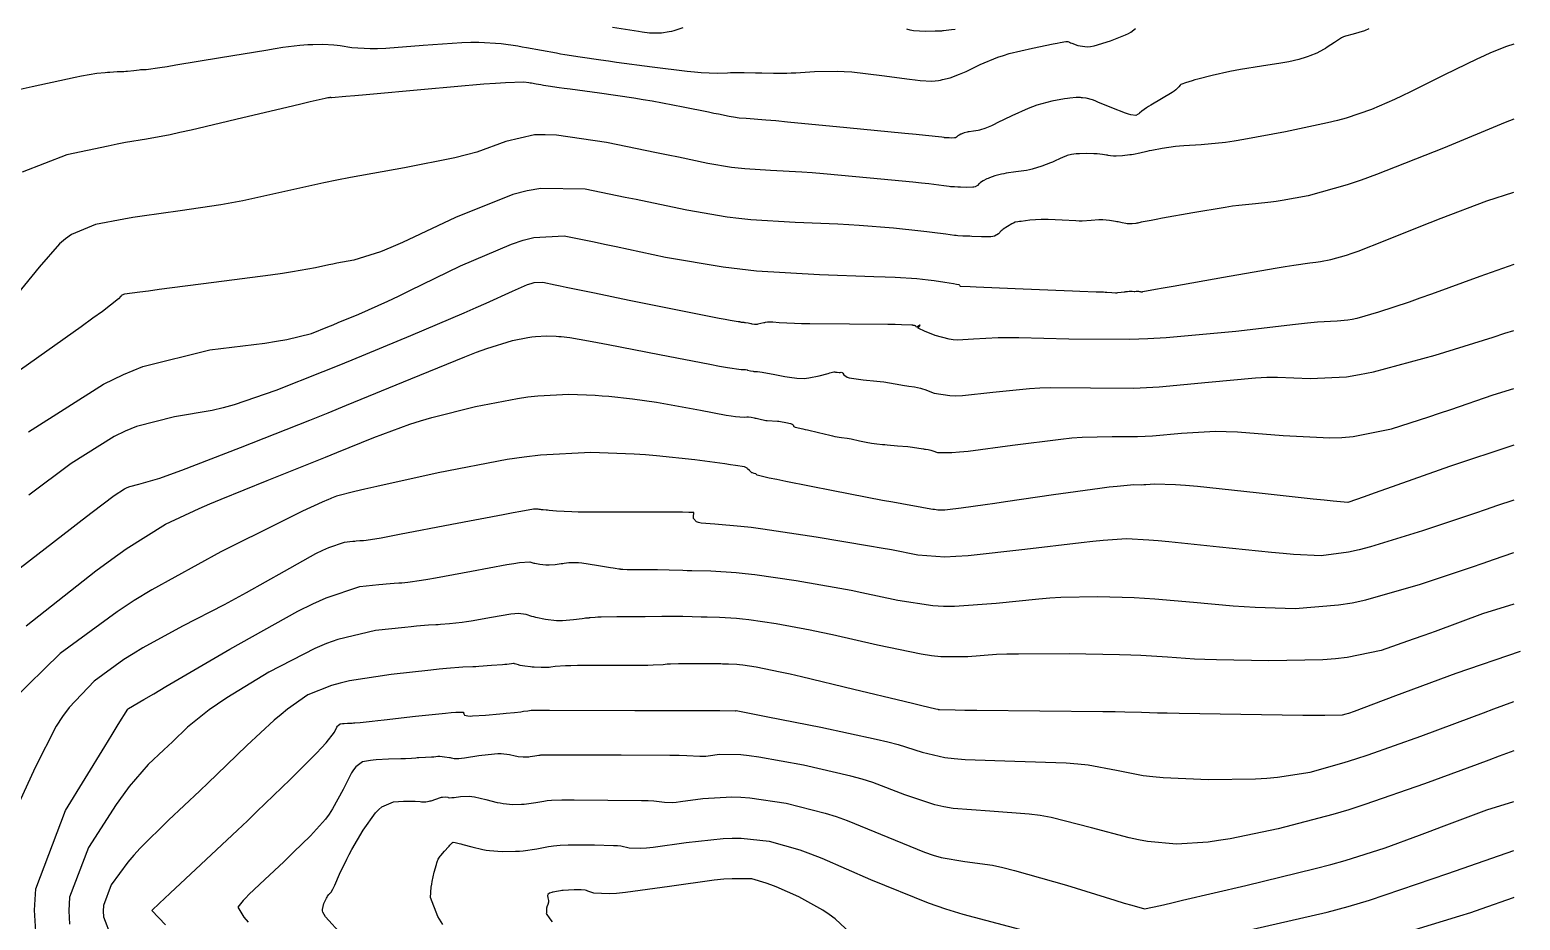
# Model space of a CAD drawing. Header units: metres. Extents: x 837475 to 838479, y 1189012 to 1191015.
# Drawn here: x 838330.4 to 838477.1, y 1190239.1 to 1190326.8 of the extents above; entities that cross this region are included whole.
import ezdxf

# ---------------------------------------------------------------- set-up
doc = ezdxf.new("R2010")
doc.units = ezdxf.units.M
doc.header["$LTSCALE"] = 0.3
doc.layers.add('COTAS 10', color=1, linetype='Continuous')
doc.layers.add('COTAS INT', color=252, linetype='Continuous')

msp = doc.modelspace()

# ---------------------------------------------------------------- linework, layer by layer
at = {"layer": 'COTAS 10'}
for points in [[(838476.51378, 1190318.05033), (838475.664, 1190317.7), (838469.57, 1190315.184), (838462.971, 1190312.579), (838461.46, 1190312.033), (838460.086, 1190311.562), (838456.269, 1190310.494), (838453.694, 1190310.024), (838453.103, 1190309.93), (838452.566, 1190309.852), (838451.067, 1190309.704), (838449.422, 1190309.54), (838448.792, 1190309.453), (838448.086, 1190309.348), (838444.908, 1190308.816), (838441.895, 1190308.277), (838441.293, 1190308.167), (838440.791, 1190308.074), (838439.82, 1190307.881), (838439.49, 1190307.809), (838439.393, 1190307.792), (838439.293, 1190307.778), (838438.911, 1190307.738), (838438.521, 1190307.732), (838438.416, 1190307.739), (838438.313, 1190307.75), (838437.949, 1190307.82), (838437.539, 1190307.914), (838437.405, 1190307.94), (838437.264, 1190307.967), (838436.68, 1190308.063), (838436.017, 1190308.122), (838435.825, 1190308.125), (838435.63, 1190308.122), (838434.892, 1190308.062), (838433.991, 1190308.006), (838433.691, 1190308.005), (838433.37, 1190308.01), (838432.032, 1190308.082), (838430.641, 1190308.149), (838430.287, 1190308.152), (838429.946, 1190308.148), (838428.828, 1190308.075), (838427.98, 1190307.974), (838427.81, 1190307.952), (838427.668, 1190307.933), (838427.391, 1190307.885), (838427.219, 1190307.804), (838427.143, 1190307.764), (838427.056, 1190307.716), (838426.64, 1190307.478), (838426.204, 1190307.191), (838426.103, 1190307.112), (838426.011, 1190307.033), (838425.751, 1190306.748), (838425.374, 1190306.529), (838425.207, 1190306.492), (838425.014, 1190306.465), (838424.093, 1190306.451), (838423.142, 1190306.493), (838422.929, 1190306.501), (838422.739, 1190306.508), (838422.238, 1190306.517), (838421.768, 1190306.546), (838421.597, 1190306.564), (838421.409, 1190306.587), (838420.585, 1190306.709), (838419.222, 1190306.891), (838418.694, 1190306.952), (838418.102, 1190307.017), (838415.42, 1190307.292), (838412.043, 1190307.564), (838411.013, 1190307.627), (838409.941, 1190307.686), (838405.726, 1190307.856), (838401.362, 1190308.125), (838400.196, 1190308.247), (838399.048, 1190308.389), (838395.057, 1190309.073), (838391.169, 1190309.888), (838390.086, 1190310.113), (838389, 1190310.338), (838385.057, 1190311.15), (838380.686, 1190311.215), (838379.33, 1190310.97), (838377.912, 1190310.61), (838372.264, 1190308.357), (838367.044, 1190305.885), (838365.896, 1190305.388), (838364.876, 1190304.971), (838362.264, 1190304.14), (838360.606, 1190303.84), (838360.188, 1190303.758), (838359.788, 1190303.677), (838358.488, 1190303.388), (838356.235, 1190302.993), (838355.233, 1190302.844), (838354.066, 1190302.679), (838348.488, 1190301.942), (838343.092, 1190301.251), (838342.04, 1190301.114), (838341.181, 1190301.001), (838339.673, 1190300.789), (838339.429, 1190300.689), (838339.366, 1190300.646), (838339.305, 1190300.596), (838339.101, 1190300.359), (838337.501, 1190299.111), (838336.56, 1190298.424), (838335.403, 1190297.589), (838329.428, 1190293.339)], [(838476.51378, 1190285.9431), (838470.172, 1190283.819), (838463.955, 1190281.622), (838462.758, 1190281.199), (838461.787, 1190280.857), (838460.172, 1190280.29), (838458.702, 1190280.411), (838457.823, 1190280.501), (838456.739, 1190280.616), (838451.12, 1190281.239), (838445.355, 1190281.849), (838444.18, 1190281.956), (838443.187, 1190282.036), (838441.12, 1190282.105), (838440.277, 1190282.026), (838440.055, 1190282.013), (838439.839, 1190282.005), (838439.102, 1190282.008), (838437.458, 1190281.876), (838436.671, 1190281.782), (838435.74, 1190281.662), (838431.177, 1190281.024), (838426.434, 1190280.338), (838425.389, 1190280.188), (838424.46, 1190280.057), (838422.075, 1190279.73), (838420.735, 1190279.568), (838420.465, 1190279.541), (838420.238, 1190279.521), (838419.783, 1190279.513), (838419.438, 1190279.579), (838419.281, 1190279.606), (838419.097, 1190279.638), (838418.211, 1190279.783), (838416.226, 1190280.139), (838415.35, 1190280.304), (838414.332, 1190280.497), (838409.475, 1190281.432), (838404.809, 1190282.353), (838403.911, 1190282.538), (838403.184, 1190282.691), (838401.985, 1190282.992), (838401.888, 1190283.076), (838401.856, 1190283.094), (838401.822, 1190283.108), (838401.683, 1190283.139), (838401.523, 1190283.192), (838401.476, 1190283.22), (838401.428, 1190283.255), (838401.245, 1190283.427), (838401.051, 1190283.61), (838400.995, 1190283.651), (838400.939, 1190283.687), (838400.731, 1190283.783), (838399.854, 1190283.931), (838399.375, 1190284.001), (838398.795, 1190284.082), (838395.85, 1190284.479), (838392.085, 1190284.88), (838390.988, 1190284.964), (838389.867, 1190285.036), (838385.62, 1190285.198), (838380.634, 1190284.947), (838379.047, 1190284.758), (838377.37, 1190284.518), (838370.568, 1190283.221), (838364.54, 1190281.871), (838363.352, 1190281.597), (838362.372, 1190281.367), (838360.568, 1190280.898), (838360.081, 1190280.697), (838359.931, 1190280.637), (838359.775, 1190280.574), (838359.158, 1190280.33), (838357.223, 1190279.419), (838356.236, 1190278.936), (838355.054, 1190278.353), (838349.158, 1190275.415), (838342.369, 1190271.697), (838340.626, 1190270.622), (838338.94, 1190269.528), (838333.344, 1190265.415), (838328.64, 1190260.811)], [(838343.7, 1190238.703), (838342.373, 1190240.097), (838343.134, 1190240.839), (838343.601, 1190241.279), (838344.179, 1190241.822), (838347.193, 1190244.631), (838350.818, 1190248.028), (838351.781, 1190248.941), (838352.727, 1190249.843), (838355.994, 1190253.002), (838358.58, 1190255.594), (838359.096, 1190256.138), (838359.524, 1190256.607), (838360.349, 1190257.677), (838360.592, 1190258.152), (838360.654, 1190258.247), (838360.713, 1190258.325), (838360.91, 1190258.474), (838361.136, 1190258.511), (838361.213, 1190258.52), (838361.297, 1190258.527), (838361.656, 1190258.545), (838362.091, 1190258.564), (838362.223, 1190258.572), (838362.36, 1190258.581), (838362.898, 1190258.623), (838364.078, 1190258.745), (838364.619, 1190258.805), (838365.255, 1190258.875), (838368.326, 1190259.224), (838371.289, 1190259.543), (838371.856, 1190259.595), (838372.314, 1190259.631), (838373.051, 1190259.633), (838373.078, 1190259.526), (838373.088, 1190259.495), (838373.1, 1190259.462), (838373.149, 1190259.337), (838373.505, 1190259.258), (838373.709, 1190259.255), (838373.959, 1190259.261), (838375.245, 1190259.347), (838376.648, 1190259.473), (838376.971, 1190259.503), (838377.267, 1190259.531), (838378.1, 1190259.614), (838378.696, 1190259.681), (838378.842, 1190259.699), (838378.98, 1190259.717), (838379.411, 1190259.778), (838379.718, 1190259.824), (838379.778, 1190259.833), (838379.828, 1190259.839), (838379.919, 1190259.846), (838379.938, 1190259.841), (838379.948, 1190259.839), (838379.964, 1190259.838), (838379.988, 1190259.838), (838380.003, 1190259.841), (838380.017, 1190259.843), (838380.02, 1190259.844), (838380.022, 1190259.844), (838380.03, 1190259.845), (838381.55, 1190259.84), (838389.926, 1190259.812), (838396.157, 1190259.791), (838397.346, 1190259.787), (838398.303, 1190259.783), (838399.826, 1190259.775), (838399.845, 1190259.774), (838399.854, 1190259.775), (838399.864, 1190259.776), (838399.918, 1190259.784), (838401.234, 1190259.538), (838402.041, 1190259.38), (838403.039, 1190259.182), (838408.244, 1190258.142), (838413.706, 1190256.977), (838414.866, 1190256.7), (838415.874, 1190256.443), (838418.244, 1190255.679), (838420.48, 1190255.16), (838421.404, 1190255.056), (838422.459, 1190254.97), (838427.371, 1190254.806), (838432.417, 1190254.641), (838433.557, 1190254.555), (838434.585, 1190254.451), (838437.371, 1190253.93), (838440.017, 1190253.403), (838440.957, 1190253.296), (838441.987, 1190253.205), (838446.456, 1190253.015), (838451.065, 1190253.076), (838452.184, 1190253.144), (838453.234, 1190253.233), (838456.456, 1190253.737), (838459.814, 1190254.674), (838460.95, 1190255.036), (838462.175, 1190255.443), (838467.344, 1190257.282), (838472.377, 1190259.146), (838473.516, 1190259.568), (838474.546, 1190259.95), (838476.51378, 1190260.68141)]]:
    msp.add_lwpolyline(points, dxfattribs=at)
at = {"layer": 'COTAS INT'}
for points in [[(838327.017, 1190320.477), (838330.57, 1190321.261), (838334.062, 1190322.015), (838334.803, 1190322.168), (838335.446, 1190322.297), (838336.952, 1190322.56), (838337.785, 1190322.648), (838338.004, 1190322.667), (838338.217, 1190322.683), (838338.946, 1190322.718), (838339.621, 1190322.748), (838339.8, 1190322.761), (838339.977, 1190322.775), (838340.587, 1190322.841), (838341.132, 1190322.904), (838341.267, 1190322.916), (838341.396, 1190322.926), (838341.804, 1190322.945), (838343.148, 1190323.126), (838343.866, 1190323.238), (838344.736, 1190323.378), (838349.126, 1190324.107), (838353.591, 1190324.848), (838354.507, 1190324.994), (838355.284, 1190325.115), (838356.932, 1190325.341), (838357.734, 1190325.388), (838357.978, 1190325.396), (838358.231, 1190325.403), (838359.222, 1190325.413), (838360.3, 1190325.365), (838360.608, 1190325.336), (838360.92, 1190325.3), (838362.082, 1190325.111), (838363.883, 1190325), (838364.597, 1190325.012), (838365.406, 1190325.043), (838369.107, 1190325.311), (838372.906, 1190325.577), (838373.776, 1190325.607), (838374.568, 1190325.618), (838376.77, 1190325.498), (838378.409, 1190325.247), (838378.845, 1190325.175), (838379.274, 1190325.102), (838380.76, 1190324.828), (838382.218, 1190324.556), (838382.63, 1190324.484), (838383.044, 1190324.414), (838384.571, 1190324.17), (838386.6, 1190323.876), (838387.332, 1190323.774), (838388.137, 1190323.663), (838391.661, 1190323.186), (838395.078, 1190322.766), (838395.816, 1190322.69), (838396.464, 1190322.632), (838398.054, 1190322.572), (838399.07, 1190322.615), (838399.357, 1190322.622), (838399.647, 1190322.627), (838400.712, 1190322.63), (838401.81, 1190322.614), (838402.12, 1190322.608), (838402.433, 1190322.601), (838403.584, 1190322.568), (838404.915, 1190322.571), (838405.341, 1190322.585), (838405.792, 1190322.606), (838407.63, 1190322.733), (838409.866, 1190322.776), (838410.569, 1190322.744), (838411.307, 1190322.692), (838414.278, 1190322.349), (838416.98, 1190321.978), (838417.55, 1190321.91), (838418.043, 1190321.857), (838419.179, 1190321.79), (838419.841, 1190321.86), (838420.035, 1190321.893), (838420.233, 1190321.932), (838420.989, 1190322.125), (838421.922, 1190322.464), (838422.233, 1190322.595), (838422.567, 1190322.743), (838423.962, 1190323.412), (838425.69, 1190324.135), (838426.234, 1190324.316), (838426.806, 1190324.489), (838429.111, 1190325.046), (838431.129, 1190325.451), (838431.521, 1190325.528), (838431.84, 1190325.59), (838432.39, 1190325.688), (838432.466, 1190325.686), (838432.486, 1190325.685), (838432.505, 1190325.683), (838432.573, 1190325.676), (838432.764, 1190325.61), (838432.861, 1190325.571), (838432.978, 1190325.523), (838433.561, 1190325.278), (838434.486, 1190325.166), (838434.819, 1190325.202), (838435.185, 1190325.268), (838436.783, 1190325.747), (838438.266, 1190326.344), (838438.559, 1190326.484), (838438.801, 1190326.612), (838439.253, 1190326.982)], [(838394.676, 1190327.031), (838393.778, 1190326.734), (838393.545, 1190326.674), (838393.32, 1190326.624), (838392.564, 1190326.522), (838391.948, 1190326.496), (838391.811, 1190326.494), (838391.689, 1190326.494), (838391.368, 1190326.511), (838390.672, 1190326.613), (838390.314, 1190326.666), (838387.734, 1190327.056)], [(838462.232, 1190326.92), (838461.792, 1190326.74), (838460.679, 1190326.396), (838459.948, 1190326.212), (838459.748, 1190326.131), (838459.549, 1190326.038), (838458.837, 1190325.596), (838458.14, 1190325.117), (838457.951, 1190325), (838457.763, 1190324.89), (838457.097, 1190324.55), (838456.429, 1190324.274), (838456.241, 1190324.205), (838456.05, 1190324.138), (838455.347, 1190323.919), (838454.348, 1190323.698), (838453.972, 1190323.63), (838453.551, 1190323.558), (838451.67, 1190323.272), (838449.607, 1190322.943), (838449.072, 1190322.844), (838448.552, 1190322.742), (838446.807, 1190322.344), (838445.403, 1190321.979), (838445.098, 1190321.898), (838444.829, 1190321.825), (838444.164, 1190321.631), (838443.805, 1190321.483), (838443.73, 1190321.438), (838443.665, 1190321.392), (838443.52, 1190321.214), (838443.215, 1190320.92), (838443.049, 1190320.801), (838442.847, 1190320.666), (838441.827, 1190320.045), (838440.769, 1190319.416), (838440.544, 1190319.276), (838440.349, 1190319.151), (838439.89, 1190318.824), (838439.634, 1190318.62), (838439.566, 1190318.572), (838439.501, 1190318.528), (838439.277, 1190318.401), (838438.788, 1190318.455), (838438.555, 1190318.525), (838438.279, 1190318.619), (838436.931, 1190319.156), (838435.556, 1190319.723), (838435.263, 1190319.836), (838435.009, 1190319.928), (838434.406, 1190320.102), (838434.039, 1190320.141), (838433.932, 1190320.149), (838433.823, 1190320.156), (838433.413, 1190320.169), (838432.789, 1190320.115), (838432.545, 1190320.08), (838432.27, 1190320.035), (838431.023, 1190319.801), (838429.533, 1190319.402), (838429.106, 1190319.254), (838428.673, 1190319.09), (838427.055, 1190318.362), (838425.641, 1190317.662), (838425.336, 1190317.515), (838425.068, 1190317.389), (838424.414, 1190317.106), (838423.992, 1190316.976), (838423.871, 1190316.947), (838423.748, 1190316.92), (838423.289, 1190316.849), (838422.86, 1190316.792), (838422.757, 1190316.774), (838422.661, 1190316.755), (838422.368, 1190316.679), (838422.14, 1190316.597), (838422.085, 1190316.574), (838422.032, 1190316.552), (838421.872, 1190316.471), (838421.749, 1190316.39), (838421.72, 1190316.367), (838421.694, 1190316.345), (838421.621, 1190316.265), (838421.515, 1190316.203), (838421.468, 1190316.193), (838421.413, 1190316.185), (838421.154, 1190316.181), (838420.885, 1190316.193), (838420.826, 1190316.195), (838420.772, 1190316.197), (838420.631, 1190316.2), (838420.498, 1190316.208), (838420.45, 1190316.213), (838420.397, 1190316.219), (838420.165, 1190316.254), (838418.569, 1190316.424), (838417.657, 1190316.516), (838416.54, 1190316.627), (838410.807, 1190317.193), (838404.99, 1190317.754), (838403.819, 1190317.863), (838402.84, 1190317.951), (838400.894, 1190318.104), (838400.213, 1190318.146), (838400.031, 1190318.165), (838399.851, 1190318.187), (838399.228, 1190318.294), (838398.165, 1190318.515), (838397.708, 1190318.609), (838397.18, 1190318.717), (838394.688, 1190319.228), (838391.633, 1190319.806), (838390.749, 1190319.956), (838389.85, 1190320.102), (838386.468, 1190320.596), (838383.571, 1190320.986), (838382.977, 1190321.066), (838382.474, 1190321.135), (838381.408, 1190321.284), (838380.938, 1190321.359), (838380.81, 1190321.381), (838380.683, 1190321.403), (838380.234, 1190321.487), (838379.776, 1190321.571), (838379.644, 1190321.594), (838379.51, 1190321.616), (838379.005, 1190321.693), (838377.189, 1190321.627), (838376.228, 1190321.559), (838375.068, 1190321.469), (838369.223, 1190320.965), (838363.473, 1190320.447), (838362.373, 1190320.348), (838361.487, 1190320.27), (838360.061, 1190320.149), (838360.027, 1190320.154), (838360.009, 1190320.156), (838359.977, 1190320.158), (838359.948, 1190320.157), (838359.934, 1190320.157), (838359.911, 1190320.156), (838359.824, 1190320.142), (838359.776, 1190320.135), (838359.719, 1190320.125), (838359.429, 1190320.077), (838357.971, 1190319.746), (838357.177, 1190319.558), (838356.215, 1190319.329), (838351.331, 1190318.156), (838346.234, 1190316.959), (838345.138, 1190316.715), (838344.177, 1190316.508), (838341.844, 1190316.077), (838339.76, 1190315.727), (838338.958, 1190315.57), (838338.057, 1190315.389), (838333.986, 1190314.519), (838329.598, 1190312.807)], [(838421.488, 1190326.871), (838421.137, 1190326.837), (838420.851, 1190326.808), (838420.351, 1190326.752), (838420.271, 1190326.736), (838420.249, 1190326.733), (838420.228, 1190326.729), (838420.155, 1190326.72), (838419.867, 1190326.708), (838419.711, 1190326.702), (838419.522, 1190326.695), (838418.565, 1190326.664), (838417.388, 1190326.747), (838417.06, 1190326.813), (838416.732, 1190326.897)], [(838476.51378, 1190325.41805), (838475.78, 1190325.201), (838474.2, 1190324.569), (838473.579, 1190324.287), (838472.879, 1190323.959), (838469.691, 1190322.389), (838466.331, 1190320.727), (838465.522, 1190320.341), (838464.767, 1190319.987), (838462.48, 1190318.975), (838460.003, 1190318.149), (838459.129, 1190317.913), (838458.172, 1190317.673), (838454.035, 1190316.778), (838449.918, 1190316.026), (838448.973, 1190315.876), (838448.114, 1190315.752), (838445.718, 1190315.514), (838444.01, 1190315.417), (838443.585, 1190315.38), (838443.18, 1190315.34), (838441.889, 1190315.161), (838440.844, 1190314.966), (838440.595, 1190314.916), (838440.362, 1190314.867), (838439.665, 1190314.704), (838439.049, 1190314.57), (838438.867, 1190314.539), (838438.681, 1190314.512), (838437.969, 1190314.437), (838437.337, 1190314.402), (838437.201, 1190314.399), (838437.083, 1190314.399), (838436.798, 1190314.425), (838436.571, 1190314.474), (838436.488, 1190314.488), (838436.397, 1190314.503), (838435.999, 1190314.561), (838435.483, 1190314.611), (838435.319, 1190314.622), (838435.144, 1190314.63), (838434.436, 1190314.649), (838433.738, 1190314.64), (838433.569, 1190314.632), (838433.412, 1190314.62), (838432.934, 1190314.556), (838432.517, 1190314.444), (838432.397, 1190314.402), (838432.275, 1190314.356), (838431.821, 1190314.152), (838431.265, 1190313.897), (838431.078, 1190313.819), (838430.878, 1190313.738), (838430.037, 1190313.42), (838429.078, 1190313.124), (838428.802, 1190313.057), (838428.523, 1190312.997), (838427.478, 1190312.836), (838426.504, 1190312.705), (838426.27, 1190312.664), (838426.05, 1190312.621), (838425.384, 1190312.448), (838424.866, 1190312.262), (838424.74, 1190312.21), (838424.622, 1190312.159), (838424.256, 1190311.974), (838423.976, 1190311.79), (838423.911, 1190311.74), (838423.852, 1190311.689), (838423.686, 1190311.506), (838423.444, 1190311.366), (838423.338, 1190311.342), (838423.214, 1190311.325), (838422.623, 1190311.316), (838422.014, 1190311.343), (838421.877, 1190311.348), (838421.756, 1190311.352), (838421.435, 1190311.358), (838421.133, 1190311.377), (838421.024, 1190311.388), (838420.903, 1190311.403), (838420.375, 1190311.481), (838418.895, 1190311.657), (838418.175, 1190311.734), (838417.321, 1190311.822), (838413.114, 1190312.242), (838408.517, 1190312.659), (838407.416, 1190312.745), (838406.391, 1190312.819), (838403.31, 1190312.98), (838400.787, 1190313.136), (838400.113, 1190313.206), (838399.45, 1190313.288), (838397.143, 1190313.683), (838394.248, 1190314.287), (838393.214, 1190314.501), (838392.08, 1190314.735), (838387.143, 1190315.748), (838382.221, 1190316.46), (838381.095, 1190316.504), (838380.073, 1190316.481), (838377.239, 1190315.844), (838374.39, 1190314.794), (838373.358, 1190314.51), (838372.221, 1190314.229), (838367.239, 1190313.239), (838361.938, 1190312.28), (838360.601, 1190312.018), (838359.321, 1190311.758), (838355.166, 1190310.834), (838351.329, 1190309.999), (838350.249, 1190309.795), (838349.161, 1190309.603), (838345.166, 1190309.01), (838341.426, 1190308.489), (838340.499, 1190308.342), (838339.619, 1190308.195), (838336.83, 1190307.654), (838334.468, 1190306.681), (838333.858, 1190306.261), (838333.265, 1190305.776), (838331.282, 1190303.478), (838329.103, 1190300.805)], [(838330.211, 1190287.234), (838337.618, 1190291.923), (838339.576, 1190292.875), (838341.495, 1190293.678), (838348.094, 1190295.329), (838353.485, 1190295.985), (838354.642, 1190296.16), (838355.653, 1190296.333), (838358.094, 1190296.935), (838359.719, 1190297.582), (838360.215, 1190297.784), (838360.732, 1190297.996), (838362.766, 1190298.84), (838365.618, 1190300.12), (838366.65, 1190300.605), (838367.786, 1190301.148), (838372.766, 1190303.58), (838377.778, 1190305.742), (838378.935, 1190306.114), (838379.991, 1190306.387), (838382.972, 1190306.552), (838385.921, 1190305.942), (838386.958, 1190305.725), (838388.09, 1190305.488), (838392.972, 1190304.462), (838398.647, 1190303.49), (838400.279, 1190303.288), (838401.937, 1190303.115), (838408.143, 1190302.731), (838413.492, 1190302.553), (838414.61, 1190302.51), (838415.57, 1190302.469), (838417.726, 1190302.342), (838418.834, 1190302.22), (838419.134, 1190302.183), (838419.431, 1190302.143), (838420.48, 1190301.988), (838421.314, 1190301.852), (838421.608, 1190301.803), (838421.835, 1190301.763), (838421.866, 1190301.744), (838421.874, 1190301.736), (838421.882, 1190301.726), (838421.911, 1190301.679), (838421.941, 1190301.631), (838421.95, 1190301.621), (838421.959, 1190301.612), (838421.996, 1190301.593), (838422.969, 1190301.545), (838423.569, 1190301.518), (838424.313, 1190301.486), (838428.19, 1190301.323), (838432.218, 1190301.158), (838433.056, 1190301.125), (838433.774, 1190301.097), (838435.365, 1190301.043), (838436.093, 1190301.021), (838436.266, 1190301.013), (838436.427, 1190301.005), (838436.907, 1190300.969), (838437.295, 1190300.947), (838437.398, 1190300.948), (838437.499, 1190300.951), (838437.847, 1190300.988), (838438.147, 1190301.035), (838438.218, 1190301.046), (838438.284, 1190301.056), (838438.476, 1190301.081), (838438.642, 1190301.092), (838438.69, 1190301.093), (838438.74, 1190301.093), (838438.931, 1190301.085), (838439.11, 1190301.075), (838439.153, 1190301.074), (838439.194, 1190301.074), (838439.315, 1190301.082), (838439.413, 1190301.09), (838439.466, 1190301.09), (838439.554, 1190301.082), (838439.633, 1190301.069), (838439.652, 1190301.066), (838439.67, 1190301.062), (838439.725, 1190301.049), (838439.774, 1190301.04), (838439.787, 1190301.039), (838439.802, 1190301.038), (838439.854, 1190301.038), (838439.905, 1190301.044), (838439.919, 1190301.046), (838439.932, 1190301.048), (838439.976, 1190301.058), (838441.221, 1190301.281), (838441.991, 1190301.418), (838442.945, 1190301.587), (838447.928, 1190302.471), (838452.993, 1190303.356), (838453.999, 1190303.526), (838454.833, 1190303.664), (838456.416, 1190303.893), (838457.017, 1190303.953), (838457.233, 1190303.984), (838457.47, 1190304.021), (838458.503, 1190304.21), (838460.035, 1190304.639), (838460.586, 1190304.828), (838461.192, 1190305.047), (838463.84, 1190306.092), (838467.202, 1190307.444), (838468.259, 1190307.857), (838469.371, 1190308.287), (838473.84, 1190309.98), (838476.51378, 1190310.83256)], [(838476.51378, 1190303.71774), (838473.173, 1190302.549), (838468.387, 1190300.794), (838467.26, 1190300.393), (838466.218, 1190300.028), (838463.173, 1190299.021), (838461.04, 1190298.419), (838460.573, 1190298.311), (838460.161, 1190298.228), (838459.12, 1190298.141), (838457.167, 1190298.034), (838456.18, 1190297.94), (838454.999, 1190297.817), (838449.12, 1190297.139), (838442.254, 1190296.494), (838440.451, 1190296.392), (838438.69, 1190296.324), (838432.684, 1190296.355), (838427.756, 1190296.508), (838426.675, 1190296.516), (838425.717, 1190296.51), (838423.28, 1190296.367), (838421.71, 1190296.279), (838421.297, 1190296.308), (838420.895, 1190296.36), (838419.524, 1190296.739), (838418.47, 1190297.169), (838418.269, 1190297.253), (838418.106, 1190297.321), (838417.842, 1190297.44), (838417.857, 1190297.483), (838417.87, 1190297.504), (838417.886, 1190297.529), (838417.977, 1190297.651), (838418.037, 1190297.744), (838418.034, 1190297.751), (838418.022, 1190297.75), (838417.911, 1190297.675), (838417.769, 1190297.585), (838417.739, 1190297.574), (838417.712, 1190297.568), (838417.648, 1190297.598), (838417.599, 1190297.656), (838417.581, 1190297.669), (838417.562, 1190297.679), (838417.479, 1190297.705), (838417.381, 1190297.723), (838417.351, 1190297.729), (838417.321, 1190297.736), (838417.206, 1190297.763), (838416.192, 1190297.792), (838415.595, 1190297.8), (838414.862, 1190297.807), (838411.071, 1190297.835), (838407.162, 1190297.872), (838406.354, 1190297.886), (838405.665, 1190297.902), (838404.165, 1190297.974), (838403.546, 1190298.034), (838403.411, 1190298.043), (838403.292, 1190298.049), (838402.997, 1190298.041), (838402.781, 1190298.001), (838402.713, 1190297.987), (838402.641, 1190297.97), (838402.351, 1190297.898), (838402.061, 1190297.837), (838401.99, 1190297.827), (838401.922, 1190297.821), (838401.711, 1190297.823), (838401.502, 1190297.854), (838401.436, 1190297.866), (838401.367, 1190297.878), (838401.086, 1190297.933), (838400.825, 1190297.984), (838400.768, 1190297.994), (838400.717, 1190298.002), (838400.589, 1190298.015), (838400.505, 1190298.02), (838400.483, 1190298.022), (838400.461, 1190298.025), (838400.387, 1190298.04), (838400.321, 1190298.057), (838400.305, 1190298.061), (838400.289, 1190298.064), (838400.239, 1190298.075), (838400.194, 1190298.08), (838400.181, 1190298.08), (838400.168, 1190298.079), (838400.119, 1190298.073), (838399.322, 1190298.214), (838398.837, 1190298.306), (838398.237, 1190298.422), (838395.117, 1190299.03), (838391.363, 1190299.777), (838390.363, 1190299.979), (838389.381, 1190300.179), (838385.976, 1190300.886), (838383.193, 1190301.472), (838382.602, 1190301.596), (838382.089, 1190301.704), (838380.886, 1190301.954), (838379.997, 1190301.905), (838379.682, 1190301.823), (838379.337, 1190301.713), (838377.843, 1190301.068), (838375.281, 1190299.891), (838374.264, 1190299.445), (838373.113, 1190298.947), (838367.843, 1190296.713), (838362.075, 1190294.318), (838360.61, 1190293.719), (838359.203, 1190293.147), (838354.598, 1190291.311), (838350.491, 1190289.904), (838349.397, 1190289.602), (838348.322, 1190289.339), (838344.598, 1190288.707), (838340.849, 1190287.769), (838339.759, 1190287.314), (838338.647, 1190286.772), (838334.44, 1190284.109), (838330.257, 1190280.993)], [(838328.668, 1190273.279), (838334.332, 1190277.663), (838335.502, 1190278.566), (838336.5, 1190279.334), (838338.668, 1190280.984), (838339.676, 1190281.622), (838339.942, 1190281.752), (838340.203, 1190281.861), (838341.101, 1190282.086), (838343.16, 1190282.694), (838344.152, 1190283.044), (838345.328, 1190283.474), (838351.101, 1190285.687), (838357.916, 1190288.388), (838359.749, 1190289.126), (838361.558, 1190289.861), (838367.894, 1190292.479), (838373.188, 1190294.634), (838374.341, 1190295.077), (838375.357, 1190295.453), (838377.894, 1190296.253), (838379.413, 1190296.543), (838379.787, 1190296.596), (838380.142, 1190296.639), (838381.255, 1190296.695), (838382.203, 1190296.658), (838382.454, 1190296.642), (838382.699, 1190296.624), (838383.539, 1190296.534), (838385.385, 1190296.213), (838386.264, 1190296.049), (838387.302, 1190295.851), (838392.379, 1190294.864), (838397.332, 1190293.905), (838398.292, 1190293.725), (838399.073, 1190293.582), (838400.409, 1190293.374), (838400.576, 1190293.395), (838400.621, 1190293.397), (838400.666, 1190293.396), (838400.823, 1190293.379), (838400.994, 1190293.343), (838401.048, 1190293.331), (838401.332, 1190293.26), (838401.587, 1190293.209), (838401.661, 1190293.198), (838401.737, 1190293.19), (838402.024, 1190293.174), (838402.467, 1190293.129), (838402.641, 1190293.101), (838402.838, 1190293.068), (838403.736, 1190292.893), (838404.7, 1190292.703), (838404.939, 1190292.66), (838405.166, 1190292.621), (838405.885, 1190292.514), (838406.611, 1190292.505), (838406.843, 1190292.527), (838407.088, 1190292.561), (838408.084, 1190292.773), (838408.965, 1190293.002), (838409.138, 1190293.047), (838409.279, 1190293.083), (838409.534, 1190293.145), (838409.618, 1190293.144), (838409.652, 1190293.14), (838409.692, 1190293.136), (838409.874, 1190293.107), (838410.065, 1190293.085), (838410.109, 1190293.084), (838410.15, 1190293.086), (838410.266, 1190293.112), (838410.36, 1190293.096), (838410.387, 1190293.071), (838410.414, 1190293.038), (838410.512, 1190292.844), (838410.868, 1190292.619), (838411.057, 1190292.567), (838411.285, 1190292.518), (838412.434, 1190292.375), (838413.77, 1190292.244), (838414.115, 1190292.203), (838414.45, 1190292.16), (838415.569, 1190291.985), (838416.504, 1190291.823), (838416.722, 1190291.786), (838416.923, 1190291.754), (838417.5, 1190291.67), (838418.077, 1190291.539), (838418.278, 1190291.478), (838418.497, 1190291.405), (838419.435, 1190291.05), (838420.962, 1190290.806), (838421.552, 1190290.803), (838422.215, 1190290.828), (838425.213, 1190291.151), (838428.799, 1190291.523), (838429.832, 1190291.579), (838430.883, 1190291.615), (838434.823, 1190291.572), (838439.073, 1190291.551), (838440.319, 1190291.599), (838441.595, 1190291.671), (838446.453, 1190292.127), (838451.062, 1190292.557), (838452.18, 1190292.612), (838453.23, 1190292.639), (838456.453, 1190292.507), (838460.03, 1190292.669), (838461.302, 1190292.882), (838462.697, 1190293.168), (838468.755, 1190294.809), (838474.461, 1190296.578), (838475.633, 1190296.945), (838476.51378, 1190297.22267)], [(838330, 1190268.136), (838336.869, 1190273.546), (838338.431, 1190274.704), (838339.845, 1190275.715), (838343.723, 1190278.136), (838347.03, 1190279.687), (838348.084, 1190280.148), (838349.198, 1190280.624), (838353.723, 1190282.457), (838358.325, 1190284.277), (838359.488, 1190284.744), (838360.604, 1190285.195), (838364.231, 1190286.688), (838367.78, 1190288.001), (838368.846, 1190288.337), (838369.948, 1190288.662), (838374.231, 1190289.737), (838378.391, 1190290.53), (838379.417, 1190290.677), (838380.388, 1190290.793), (838383.438, 1190290.946), (838386.035, 1190290.847), (838386.721, 1190290.803), (838387.392, 1190290.752), (838389.695, 1190290.507), (838392.07, 1190290.154), (838392.786, 1190290.036), (838393.528, 1190289.907), (838396.42, 1190289.367), (838398.937, 1190288.895), (838399.442, 1190288.81), (838399.865, 1190288.745), (838400.699, 1190288.674), (838400.985, 1190288.711), (838401.062, 1190288.714), (838401.138, 1190288.713), (838401.406, 1190288.684), (838401.699, 1190288.622), (838401.791, 1190288.601), (838401.888, 1190288.578), (838402.276, 1190288.481), (838402.712, 1190288.392), (838402.839, 1190288.375), (838402.969, 1190288.36), (838403.977, 1190288.305), (838404.124, 1190288.29), (838404.272, 1190288.271), (838404.821, 1190288.177), (838405.271, 1190288.068), (838405.358, 1190288.04), (838405.428, 1190288.013), (838405.543, 1190287.924), (838405.555, 1190287.851), (838405.56, 1190287.833), (838405.566, 1190287.817), (838405.595, 1190287.768), (838405.68, 1190287.724), (838405.722, 1190287.711), (838405.771, 1190287.697), (838406.015, 1190287.643), (838406.502, 1190287.535), (838406.705, 1190287.487), (838406.938, 1190287.432), (838408.023, 1190287.166), (838409.146, 1190286.902), (838409.403, 1190286.847), (838409.637, 1190286.799), (838410.283, 1190286.695), (838410.858, 1190286.612), (838411.046, 1190286.579), (838411.247, 1190286.541), (838412.077, 1190286.365), (838412.894, 1190286.191), (838413.085, 1190286.155), (838413.262, 1190286.123), (838413.778, 1190286.052), (838414.342, 1190286.003), (838414.55, 1190285.985), (838414.78, 1190285.965), (838415.797, 1190285.88), (838416.829, 1190285.785), (838417.069, 1190285.76), (838417.288, 1190285.734), (838417.914, 1190285.644), (838418.354, 1190285.567), (838418.457, 1190285.55), (838418.551, 1190285.535), (838418.823, 1190285.495), (838419.095, 1190285.434), (838419.189, 1190285.405), (838419.292, 1190285.371), (838419.734, 1190285.203), (838421.172, 1190285.193), (838421.904, 1190285.258), (838422.779, 1190285.352), (838427.146, 1190285.934), (838431.881, 1190286.536), (838432.989, 1190286.642), (838434.01, 1190286.722), (838436.962, 1190286.79), (838439.456, 1190286.778), (838440.187, 1190286.806), (838440.936, 1190286.848), (838443.787, 1190287.116), (838447.124, 1190287.297), (838448.18, 1190287.284), (838449.293, 1190287.244), (838453.787, 1190286.873), (838458.384, 1190286.643), (838459.563, 1190286.692), (838460.7, 1190286.789), (838464.464, 1190287.55), (838468.124, 1190288.717), (838469.195, 1190289.072), (838470.292, 1190289.441), (838474.464, 1190290.885), (838476.51378, 1190291.50988)], [(838476.51378, 1190280.5241), (838474.819, 1190279.94), (838473.794, 1190279.593), (838472.65, 1190279.209), (838467.529, 1190277.5), (838462.409, 1190275.93), (838461.265, 1190275.633), (838460.241, 1190275.395), (838457.532, 1190275.032), (838454.823, 1190275.177), (838453.798, 1190275.26), (838452.654, 1190275.361), (838447.532, 1190275.88), (838442.537, 1190276.396), (838441.474, 1190276.495), (838440.549, 1190276.576), (838438.364, 1190276.711), (838436.051, 1190276.555), (838435.046, 1190276.452), (838433.883, 1190276.323), (838428.364, 1190275.64), (838422.76, 1190275.036), (838421.543, 1190274.957), (838420.47, 1190274.915), (838417.806, 1190275.082), (838415.228, 1190275.609), (838414.209, 1190275.793), (838413.059, 1190275.995), (838407.806, 1190276.866), (838402.557, 1190277.659), (838401.408, 1190277.812), (838400.393, 1190277.936), (838397.828, 1190278.144), (838396.467, 1190278.243), (838396.211, 1190278.298), (838396.007, 1190278.366), (838395.704, 1190278.713), (838395.734, 1190279.06), (838395.74, 1190279.127), (838395.743, 1190279.183), (838395.747, 1190279.281), (838395.74, 1190279.294), (838395.737, 1190279.295), (838395.734, 1190279.297), (838395.723, 1190279.295), (838395.709, 1190279.288), (838395.707, 1190279.288), (838395.702, 1190279.286), (838395.692, 1190279.287), (838395.687, 1190279.287), (838395.681, 1190279.288), (838395.652, 1190279.292), (838395.477, 1190279.299), (838395.379, 1190279.301), (838395.259, 1190279.304), (838394.65, 1190279.316), (838393.255, 1190279.326), (838392.641, 1190279.327), (838391.927, 1190279.327), (838388.526, 1190279.321), (838385.098, 1190279.33), (838384.368, 1190279.34), (838383.732, 1190279.352), (838382.23, 1190279.423), (838381.492, 1190279.499), (838381.339, 1190279.515), (838381.209, 1190279.528), (838380.924, 1190279.558), (838380.796, 1190279.572), (838380.765, 1190279.574), (838380.736, 1190279.577), (838380.646, 1190279.584), (838380.561, 1190279.592), (838380.535, 1190279.595), (838380.508, 1190279.599), (838380.403, 1190279.615), (838380.308, 1190279.629), (838380.287, 1190279.631), (838380.269, 1190279.633), (838380.225, 1190279.633), (838380.195, 1190279.628), (838380.186, 1190279.626), (838380.176, 1190279.625), (838380.138, 1190279.619), (838380.098, 1190279.616), (838380.076, 1190279.616), (838380.039, 1190279.62), (838380.007, 1190279.627), (838379.999, 1190279.629), (838379.993, 1190279.63), (838379.974, 1190279.637), (838378.728, 1190279.406), (838377.947, 1190279.257), (838376.977, 1190279.073), (838371.901, 1190278.102), (838366.771, 1190277.125), (838365.767, 1190276.937), (838364.944, 1190276.785), (838363.475, 1190276.531), (838363.204, 1190276.513), (838363.135, 1190276.509), (838363.07, 1190276.505), (838362.858, 1190276.495), (838362.503, 1190276.467), (838362.347, 1190276.451), (838362.166, 1190276.433), (838361.306, 1190276.338), (838359.777, 1190275.83), (838359.175, 1190275.552), (838358.496, 1190275.213), (838355.395, 1190273.49), (838351.668, 1190271.375), (838350.593, 1190270.79), (838349.499, 1190270.204), (838345.395, 1190268.089), (838341.489, 1190265.975), (838340.521, 1190265.39), (838339.602, 1190264.805), (838336.689, 1190262.694), (838334.221, 1190260.107), (838333.582, 1190259.222), (838332.962, 1190258.264), (838330.883, 1190254.194), (838328.915, 1190249.894)], [(838330.945, 1190238.032), (838330.8, 1190240.13), (838330.945, 1190242.24), (838333.867, 1190249.963), (838337.733, 1190256.241), (838338.472, 1190257.441), (838339.067, 1190258.406), (838340.02, 1190259.945), (838340.039, 1190259.964), (838340.044, 1190259.968), (838340.058, 1190259.982), (838341.597, 1190260.889), (838342.563, 1190261.455), (838343.762, 1190262.159), (838350.038, 1190265.84), (838356.75, 1190269.568), (838358.223, 1190270.301), (838359.528, 1190270.904), (838362.852, 1190272.004), (838364.73, 1190272.211), (838365.125, 1190272.252), (838365.465, 1190272.286), (838366.24, 1190272.348), (838366.703, 1190272.37), (838366.846, 1190272.378), (838366.995, 1190272.387), (838367.587, 1190272.426), (838368.935, 1190272.624), (838369.561, 1190272.732), (838370.296, 1190272.863), (838373.862, 1190273.532), (838377.347, 1190274.172), (838378.03, 1190274.285), (838378.592, 1190274.371), (838379.605, 1190274.45), (838379.89, 1190274.349), (838379.992, 1190274.321), (838380.105, 1190274.294), (838380.596, 1190274.195), (838381.166, 1190274.133), (838381.329, 1190274.129), (838381.493, 1190274.13), (838382.104, 1190274.181), (838382.689, 1190274.266), (838382.837, 1190274.288), (838382.978, 1190274.31), (838383.441, 1190274.385), (838384.115, 1190274.387), (838384.391, 1190274.362), (838384.705, 1190274.328), (838386.161, 1190274.113), (838387.539, 1190273.883), (838387.804, 1190273.84), (838388.018, 1190273.804), (838388.371, 1190273.747), (838388.391, 1190273.746), (838388.395, 1190273.745), (838388.399, 1190273.745), (838388.406, 1190273.744), (838388.463, 1190273.739), (838388.498, 1190273.736), (838388.541, 1190273.733), (838388.764, 1190273.716), (838389.196, 1190273.701), (838389.37, 1190273.698), (838389.568, 1190273.696), (838390.481, 1190273.696), (838391.568, 1190273.691), (838391.875, 1190273.686), (838392.186, 1190273.68), (838393.331, 1190273.646), (838394.665, 1190273.607), (838395.094, 1190273.597), (838395.549, 1190273.588), (838397.409, 1190273.561), (838399.935, 1190273.399), (838400.81, 1190273.305), (838401.761, 1190273.19), (838405.83, 1190272.596), (838410.141, 1190271.852), (838411.245, 1190271.642), (838412.31, 1190271.43), (838415.83, 1190270.652), (838419.306, 1190270.128), (838420.343, 1190270.076), (838421.413, 1190270.066), (838425.543, 1190270.365), (838429.718, 1190270.812), (838430.815, 1190270.895), (838431.886, 1190270.959), (838435.543, 1190271.042), (838439.111, 1190270.931), (838440.126, 1190270.874), (838441.153, 1190270.805), (838444.961, 1190270.46), (838448.859, 1190270.112), (838449.942, 1190270.041), (838451.027, 1190269.981), (838454.961, 1190269.857), (838459.259, 1190270.189), (838460.573, 1190270.416), (838461.941, 1190270.703), (838467.329, 1190272.225), (838472.355, 1190273.911), (838473.494, 1190274.299), (838474.524, 1190274.654), (838476.51378, 1190275.36408)], [(838476.51378, 1190270.26996), (838473.431, 1190269.311), (838468.767, 1190267.594), (838467.646, 1190267.189), (838466.599, 1190266.815), (838463.431, 1190265.722), (838460.103, 1190265.02), (838458.955, 1190264.893), (838457.709, 1190264.795), (838452.391, 1190264.682), (838447.232, 1190264.785), (838446.086, 1190264.821), (838445.063, 1190264.862), (838442.391, 1190265.04), (838439.769, 1190265.214), (838438.778, 1190265.253), (838437.672, 1190265.286), (838432.722, 1190265.372), (838427.721, 1190265.363), (838426.583, 1190265.338), (838425.553, 1190265.302), (838422.722, 1190265.09), (838420.065, 1190265.095), (838419.144, 1190265.196), (838418.142, 1190265.34), (838413.854, 1190266.222), (838409.392, 1190267.252), (838408.281, 1190267.491), (838407.223, 1190267.709), (838403.854, 1190268.326), (838401.164, 1190268.719), (838400.535, 1190268.795), (838399.957, 1190268.857), (838398.287, 1190268.964), (838397.058, 1190268.982), (838396.757, 1190268.988), (838396.473, 1190268.994), (838395.592, 1190269.02), (838394.663, 1190269.042), (838394.349, 1190269.046), (838394.012, 1190269.048), (838392.588, 1190269.048), (838390.946, 1190269.038), (838390.47, 1190269.035), (838389.985, 1190269.03), (838388.158, 1190269.011), (838386.612, 1190268.986), (838386.303, 1190268.978), (838386.047, 1190268.97), (838385.557, 1190268.937), (838385.428, 1190268.91), (838385.4, 1190268.905), (838385.375, 1190268.902), (838385.314, 1190268.901), (838385.072, 1190268.878), (838384.934, 1190268.86), (838384.765, 1190268.838), (838383.896, 1190268.719), (838382.825, 1190268.635), (838382.527, 1190268.635), (838382.23, 1190268.646), (838381.152, 1190268.77), (838380.202, 1190268.961), (838379.985, 1190269.014), (838379.787, 1190269.068), (838379.237, 1190269.263), (838378.457, 1190269.336), (838378.114, 1190269.313), (838377.716, 1190269.271), (838375.823, 1190268.962), (838373.821, 1190268.602), (838373.355, 1190268.527), (838372.927, 1190268.463), (838371.7, 1190268.321), (838370.786, 1190268.26), (838370.556, 1190268.246), (838370.336, 1190268.234), (838369.623, 1190268.2), (838368.427, 1190268.104), (838367.902, 1190268.052), (838367.294, 1190267.989), (838364.397, 1190267.67), (838360.69, 1190266.805), (838359.57, 1190266.399), (838358.41, 1190265.92), (838353.885, 1190263.585), (838349.745, 1190261.046), (838348.829, 1190260.438), (838348.012, 1190259.871), (838345.893, 1190258.166), (838344.403, 1190256.724), (838343.983, 1190256.324), (838343.56, 1190255.922), (838342.008, 1190254.466), (838340.149, 1190252.325), (838339.532, 1190251.492), (838338.872, 1190250.554), (838336.122, 1190246.3), (838334.274, 1190241.417), (838334.183, 1190240.082), (838334.274, 1190238.755)], [(838477.138, 1190265.62), (838470.787, 1190263.435), (838464.864, 1190261.227), (838462.695, 1190260.419), (838460.787, 1190259.709), (838460.233, 1190259.512), (838460.102, 1190259.468), (838459.98, 1190259.429), (838459.62, 1190259.329), (838457.906, 1190259.297), (838456.93, 1190259.301), (838455.738, 1190259.311), (838449.62, 1190259.395), (838443.535, 1190259.501), (838442.362, 1190259.524), (838441.411, 1190259.546), (838439.828, 1190259.603), (838438.213, 1190259.649), (838437.242, 1190259.664), (838436.044, 1190259.679), (838429.828, 1190259.741), (838423.629, 1190259.799), (838422.442, 1190259.812), (838421.485, 1190259.824), (838419.941, 1190259.854), (838419.858, 1190259.88), (838419.822, 1190259.889), (838419.781, 1190259.899), (838419.585, 1190259.941), (838418.208, 1190260.266), (838417.422, 1190260.455), (838416.459, 1190260.686), (838411.522, 1190261.877), (838406.342, 1190263.106), (838405.227, 1190263.361), (838404.251, 1190263.579), (838401.877, 1190264.056), (838400.567, 1190264.248), (838400.261, 1190264.285), (838399.979, 1190264.315), (838399.166, 1190264.367), (838398.567, 1190264.376), (838398.42, 1190264.379), (838398.282, 1190264.382), (838397.852, 1190264.395), (838397.4, 1190264.405), (838397.247, 1190264.407), (838397.083, 1190264.408), (838396.389, 1190264.408), (838395.589, 1190264.403), (838395.357, 1190264.401), (838395.121, 1190264.399), (838394.231, 1190264.39), (838393.439, 1190264.369), (838393.265, 1190264.359), (838393.111, 1190264.348), (838392.716, 1190264.296), (838391.746, 1190264.248), (838391.229, 1190264.24), (838390.604, 1190264.234), (838387.451, 1190264.232), (838384.281, 1190264.223), (838383.646, 1190264.213), (838383.116, 1190264.2), (838382.078, 1190264.125), (838381.652, 1190264.051), (838381.509, 1190264.039), (838381.354, 1190264.03), (838380.701, 1190264.026), (838380.015, 1190264.058), (838379.839, 1190264.071), (838379.669, 1190264.087), (838379.109, 1190264.161), (838378.662, 1190264.244), (838378.564, 1190264.266), (838378.477, 1190264.288), (838378.257, 1190264.36), (838378.095, 1190264.407), (838378.045, 1190264.412), (838377.993, 1190264.414), (838377.784, 1190264.393), (838377.346, 1190264.34), (838377.149, 1190264.321), (838376.919, 1190264.301), (838375.812, 1190264.216), (838374.578, 1190264.133), (838374.267, 1190264.115), (838373.969, 1190264.098), (838373.005, 1190264.053), (838371.389, 1190263.923), (838370.68, 1190263.853), (838369.857, 1190263.768), (838365.943, 1190263.336), (838361.852, 1190262.707), (838360.918, 1190262.497), (838360.071, 1190262.272), (838357.731, 1190261.33), (838355.729, 1190259.933), (838355.095, 1190259.42), (838354.427, 1190258.853), (838351.727, 1190256.349), (838348.762, 1190253.481), (838347.927, 1190252.683), (838347.086, 1190251.884), (838343.996, 1190248.987), (838341.23, 1190246.244), (838340.593, 1190245.543), (838340.012, 1190244.868), (838338.377, 1190242.637), (838337.603, 1190240.593), (838337.565, 1190240.034), (838337.603, 1190239.479), (838338.377, 1190237.5)], [(838476.51378, 1190255.82861), (838475.081, 1190255.295), (838474.061, 1190254.916), (838472.913, 1190254.49), (838467.707, 1190252.561), (838461.824, 1190250.525), (838460.25, 1190250.031), (838458.698, 1190249.567), (838453.291, 1190248.146), (838448.561, 1190247.169), (838447.437, 1190246.986), (838446.393, 1190246.842), (838443.291, 1190246.635), (838440.438, 1190246.909), (838439.551, 1190247.067), (838438.622, 1190247.261), (838434.914, 1190248.258), (838430.957, 1190249.253), (838429.871, 1190249.446), (838428.789, 1190249.603), (838424.914, 1190249.871), (838421.29, 1190250.141), (838420.365, 1190250.3), (838419.476, 1190250.496), (838416.548, 1190251.505), (838413.37, 1190252.708), (838412.322, 1190253.026), (838411.201, 1190253.338), (838406.548, 1190254.409), (838402.159, 1190255.196), (838401.205, 1190255.328), (838400.365, 1190255.422), (838398.273, 1190255.455), (838397.154, 1190255.301), (838396.927, 1190255.278), (838396.736, 1190255.263), (838396.343, 1190255.28), (838395.059, 1190255.342), (838394.307, 1190255.355), (838393.382, 1190255.367), (838388.607, 1190255.397), (838383.832, 1190255.411), (838382.908, 1190255.413), (838382.156, 1190255.414), (838380.877, 1190255.411), (838380.663, 1190255.387), (838380.582, 1190255.375), (838380.493, 1190255.361), (838380.093, 1190255.289), (838379.636, 1190255.222), (838379.511, 1190255.211), (838379.386, 1190255.202), (838378.937, 1190255.197), (838378.46, 1190255.243), (838378.316, 1190255.267), (838378.168, 1190255.296), (838377.591, 1190255.441), (838376.76, 1190255.53), (838376.452, 1190255.524), (838376.109, 1190255.504), (838374.589, 1190255.318), (838373.152, 1190255.109), (838372.862, 1190255.075), (838372.619, 1190255.05), (838372.132, 1190255.043), (838371.877, 1190255.104), (838371.78, 1190255.122), (838371.672, 1190255.139), (838371.187, 1190255.207), (838370.719, 1190255.256), (838370.621, 1190255.262), (838370.537, 1190255.265), (838370.35, 1190255.248), (838370.132, 1190255.213), (838370.029, 1190255.203), (838369.908, 1190255.194), (838369.313, 1190255.164), (838368.665, 1190255.135), (838368.51, 1190255.126), (838368.365, 1190255.118), (838367.929, 1190255.087), (838367.363, 1190255.053), (838367.136, 1190255.043), (838366.879, 1190255.033), (838365.695, 1190254.995), (838364.461, 1190254.933), (838364.172, 1190254.909), (838363.905, 1190254.881), (838363.131, 1190254.752), (838362.454, 1190254.24), (838362.248, 1190253.971), (838362.035, 1190253.646), (838361.2, 1190252.012), (838360.171, 1190250.099), (838359.836, 1190249.598), (838359.479, 1190249.11), (838358.007, 1190247.45), (838356.333, 1190245.832), (838355.849, 1190245.37), (838355.356, 1190244.902), (838353.499, 1190243.162), (838351.927, 1190241.663), (838351.613, 1190241.347), (838351.352, 1190241.074), (838350.849, 1190240.445), (838351.437, 1190239.459), (838351.865, 1190238.961)], [(838361.071, 1190237.712), (838359.48, 1190239.489), (838359.209, 1190239.932), (838359.181, 1190240.07), (838359.175, 1190240.215), (838359.324, 1190240.793), (838359.571, 1190241.308), (838359.626, 1190241.414), (838359.676, 1190241.504), (838359.805, 1190241.693), (838359.893, 1190241.776), (838359.917, 1190241.799), (838359.94, 1190241.821), (838360.019, 1190241.898), (838360.196, 1190242.217), (838360.28, 1190242.391), (838360.38, 1190242.603), (838360.867, 1190243.681), (838361.579, 1190245.151), (838361.821, 1190245.611), (838362.082, 1190246.094), (838363.184, 1190248.028), (838364.389, 1190249.721), (838364.714, 1190250.052), (838365.036, 1190250.324), (838366.17, 1190250.805), (838367.171, 1190250.869), (838367.41, 1190250.877), (838367.632, 1190250.881), (838368.296, 1190250.861), (838368.797, 1190250.825), (838368.916, 1190250.819), (838369.027, 1190250.815), (838369.36, 1190250.815), (838369.681, 1190250.861), (838369.785, 1190250.887), (838369.896, 1190250.918), (838370.351, 1190251.075), (838370.799, 1190251.224), (838370.905, 1190251.25), (838371.004, 1190251.269), (838371.296, 1190251.282), (838371.507, 1190251.253), (838371.553, 1190251.245), (838371.595, 1190251.238), (838371.706, 1190251.211), (838371.917, 1190251.214), (838372.022, 1190251.225), (838372.148, 1190251.24), (838372.771, 1190251.331), (838373.612, 1190251.358), (838373.876, 1190251.333), (838374.153, 1190251.294), (838375.263, 1190251.037), (838376.397, 1190250.751), (838376.689, 1190250.694), (838376.971, 1190250.647), (838377.91, 1190250.556), (838378.792, 1190250.566), (838379.038, 1190250.583), (838379.285, 1190250.606), (838380.183, 1190250.737), (838380.969, 1190250.878), (838381.145, 1190250.906), (838381.303, 1190250.93), (838381.724, 1190250.977), (838382.762, 1190250.988), (838383.309, 1190250.989), (838383.968, 1190250.989), (838387.287, 1190250.982), (838390.607, 1190250.943), (838391.267, 1190250.924), (838391.815, 1190250.9), (838392.859, 1190250.784), (838393.627, 1190250.751), (838394, 1190250.78), (838394.444, 1190250.825), (838396.628, 1190251.127), (838399.496, 1190251.307), (838400.37, 1190251.276), (838401.279, 1190251.209), (838404.852, 1190250.676), (838408.697, 1190249.7), (838409.777, 1190249.353), (838410.865, 1190248.974), (838414.852, 1190247.33), (838418.471, 1190245.832), (838419.327, 1190245.545), (838420.12, 1190245.313), (838422.457, 1190244.935), (838425.161, 1190244.565), (838426.186, 1190244.337), (838427.33, 1190244.055), (838432.457, 1190242.586), (838437.227, 1190241.119), (838438.146, 1190240.839), (838438.89, 1190240.613), (838440.127, 1190240.255), (838441.72, 1190240.607), (838442.69, 1190240.829), (838443.889, 1190241.105), (838450.127, 1190242.554), (838456.936, 1190244.221), (838458.495, 1190244.636), (838459.913, 1190245.03), (838463.854, 1190246.281), (838467.223, 1190247.532), (838468.28, 1190247.926), (838469.392, 1190248.341), (838473.854, 1190250.01), (838476.51378, 1190250.83402)], [(838371.026, 1190238.726), (838370.539, 1190239.517), (838369.799, 1190241.374), (838369.895, 1190242.414), (838369.935, 1190242.689), (838369.98, 1190242.959), (838370.188, 1190243.888), (838370.395, 1190244.629), (838370.44, 1190244.78), (838370.479, 1190244.907), (838370.572, 1190245.173), (838370.703, 1190245.36), (838370.767, 1190245.437), (838370.842, 1190245.526), (838371.209, 1190245.943), (838371.58, 1190246.359), (838371.658, 1190246.448), (838371.724, 1190246.526), (838371.873, 1190246.713), (838371.977, 1190246.796), (838372.016, 1190246.808), (838372.059, 1190246.816), (838372.25, 1190246.804), (838372.632, 1190246.711), (838372.795, 1190246.666), (838372.984, 1190246.614), (838373.872, 1190246.36), (838374.973, 1190246.105), (838375.296, 1190246.053), (838375.626, 1190246.009), (838376.883, 1190245.915), (838378.198, 1190245.931), (838378.565, 1190245.955), (838378.933, 1190245.989), (838380.273, 1190246.186), (838381.445, 1190246.396), (838381.708, 1190246.438), (838381.944, 1190246.473), (838382.572, 1190246.543), (838383.368, 1190246.562), (838383.71, 1190246.565), (838384.104, 1190246.567), (838385.967, 1190246.566), (838387.832, 1190246.519), (838388.228, 1190246.492), (838388.571, 1190246.459), (838389.376, 1190246.289), (838390.518, 1190246.239), (838391.074, 1190246.282), (838391.734, 1190246.35), (838394.984, 1190246.799), (838398.627, 1190247.191), (838399.535, 1190247.224), (838400.399, 1190247.223), (838403.155, 1190246.943), (838406.192, 1190246.061), (838407.233, 1190245.68), (838408.36, 1190245.239), (838413.155, 1190243.155), (838418.837, 1190240.856), (838420.523, 1190240.28), (838422.259, 1190239.731), (838428.938, 1190237.965)], [(838450.795, 1190238.272), (838458.126, 1190239.935), (838460.199, 1190240.505), (838462.29, 1190241.122), (838470, 1190243.747), (838476.51378, 1190246.00594)], [(838411.681, 1190237.418), (838409.663, 1190239.268), (838409.065, 1190239.719), (838408.449, 1190240.144), (838406.083, 1190241.459), (838403.866, 1190242.423), (838403.344, 1190242.626), (838402.863, 1190242.802), (838401.459, 1190243.21), (838399.519, 1190243.236), (838398.699, 1190243.172), (838397.758, 1190243.076), (838393.339, 1190242.47), (838389.023, 1190241.874), (838388.147, 1190241.785), (838387.409, 1190241.728), (838385.893, 1190241.793), (838385.327, 1190242.018), (838385.189, 1190242.061), (838385.057, 1190242.095), (838384.647, 1190242.151), (838384.24, 1190242.145), (838384.11, 1190242.141), (838383.974, 1190242.136), (838383.419, 1190242.11), (838382.869, 1190242.07), (838382.735, 1190242.057), (838382.609, 1190242.043), (838382.22, 1190241.985), (838381.909, 1190241.918), (838381.832, 1190241.898), (838381.759, 1190241.878), (838381.528, 1190241.8), (838381.381, 1190241.681), (838381.36, 1190241.635), (838381.348, 1190241.583), (838381.38, 1190241.348), (838381.431, 1190241.08), (838381.432, 1190241.007), (838381.426, 1190240.935), (838381.357, 1190240.679), (838381.273, 1190240.453), (838381.259, 1190240.399), (838381.248, 1190240.349), (838381.239, 1190240.201), (838381.25, 1190240.091), (838381.252, 1190240.065), (838381.253, 1190240.041), (838381.252, 1190239.972), (838381.243, 1190239.912), (838381.239, 1190239.893), (838381.234, 1190239.874), (838381.211, 1190239.798), (838381.575, 1190239.288), (838381.814, 1190238.996)], [(838476.51378, 1190241.36573), (838476.431, 1190241.337), (838473.249, 1190240.221), (838472.231, 1190239.887), (838471.153, 1190239.543), (838466.768, 1190238.212)]]:
    msp.add_lwpolyline(points, dxfattribs=at)

doc.saveas('drawing.dxf')
